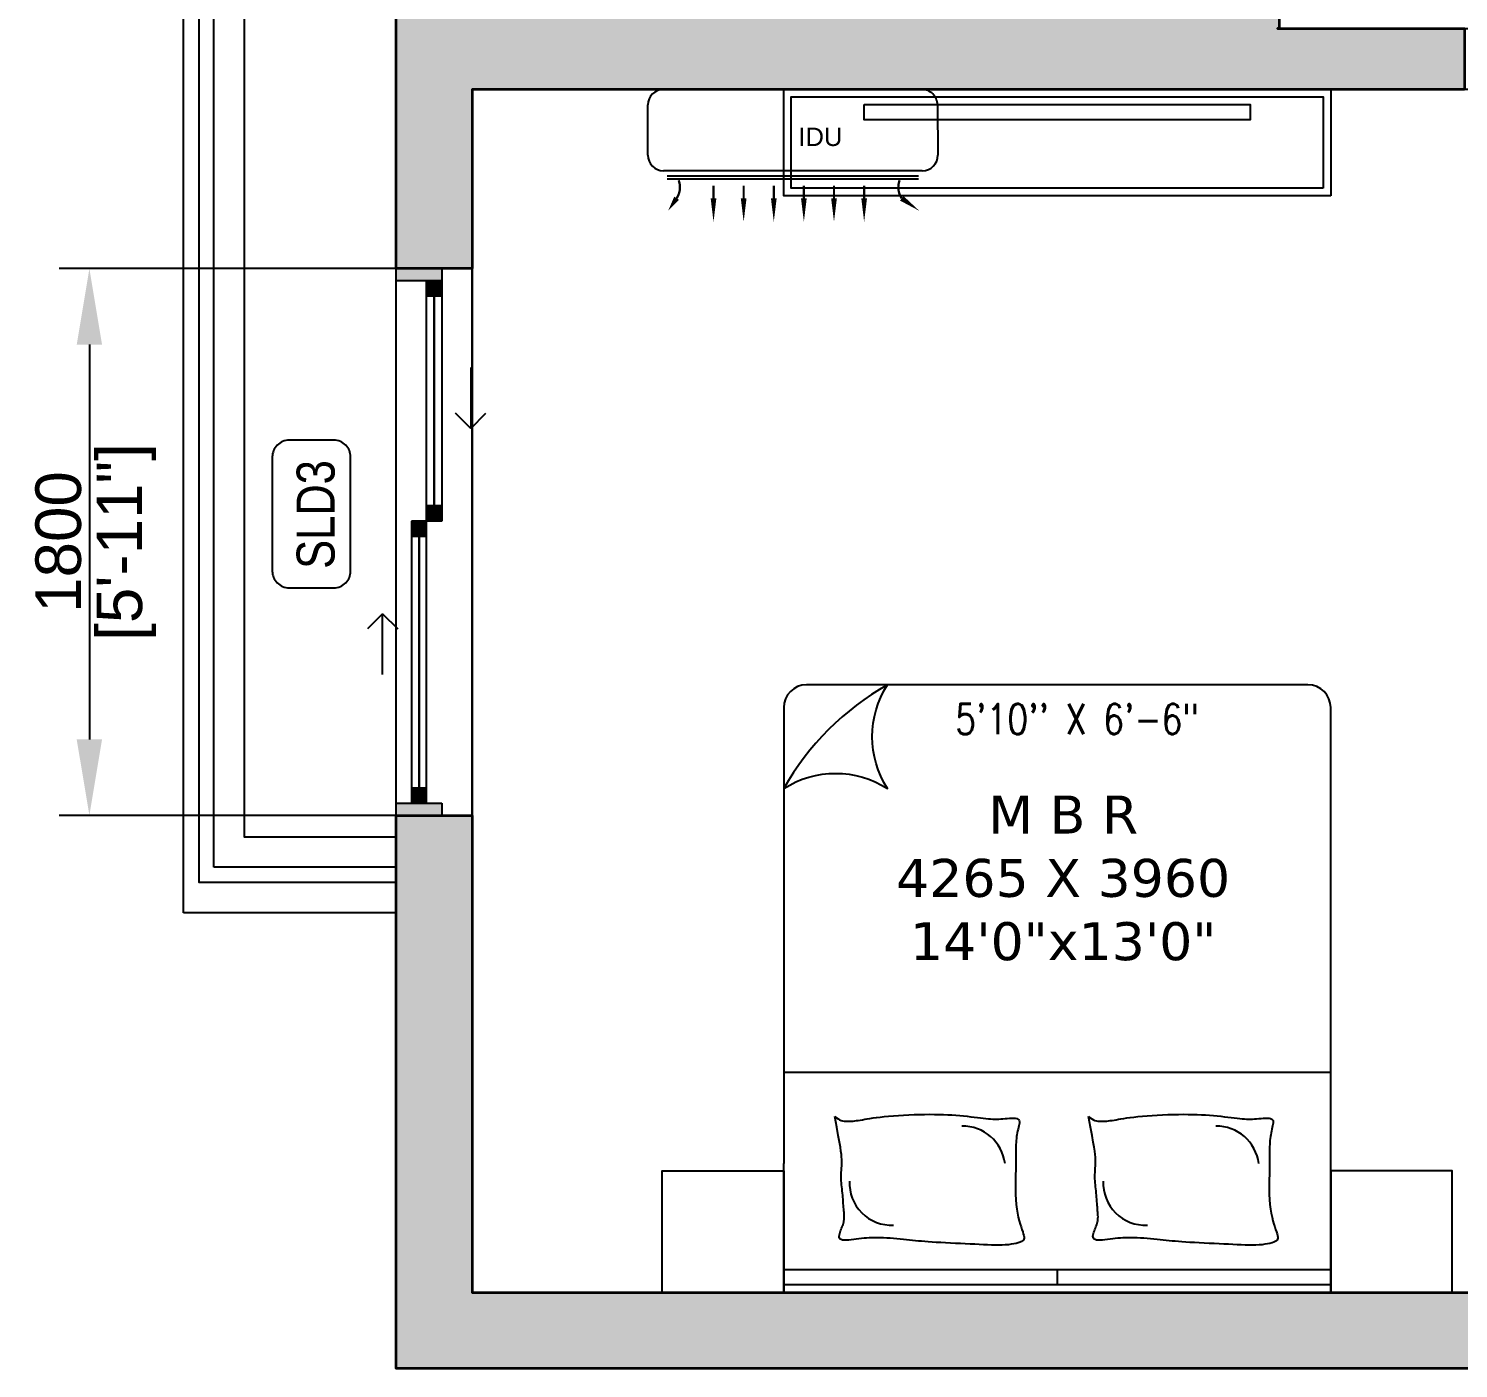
# Model space of a CAD drawing. Header units: millimetres. Extents: x 94643 to 134206, y 115494 to 180803.
# Drawn here: x 99201 to 103906, y 159468 to 163878 of the extents above; entities that cross this region are included whole.
import ezdxf
from ezdxf.enums import TextEntityAlignment as Align

# ---------------------------------------------------------------- set-up
doc = ezdxf.new("R2010")
doc.units = ezdxf.units.MM
for name, color, linetype in [('A-AC', 252, 'Continuous'), ('A-Bed Furniture', 253, 'Continuous'), ('A-Bed Side Table', 253, 'Continuous'), ('A-Dimensions', 4, 'Continuous'), ('A-Door', 11, 'Continuous'), ('A-Elevation 10', 8, 'Continuous'), ('A-Furniture', 8, 'Continuous'), ('A-Hatch', 252, 'Continuous'), ('A-Railing', 6, 'Continuous'), ('A-Room Boundary', 44, 'Continuous'), ('A-Sofa Center  Table', 253, 'Continuous'), ('A-Text Main', 44, 'Continuous'), ('A-TV', 253, 'Continuous'), ('A-TV Unit', 252, 'Continuous')]:
    doc.layers.add(name, color=color, linetype=linetype)
doc.layers.add('A-Wall', color=240, linetype='Continuous', lineweight=35)
doc.styles.add('2024-08-29_TOWER-A$0$simplex-0.8', font='simplex.shx', dxfattribs={"width": 0.8})
doc.styles.add('3.5BHK EAST_UN-1$0$grid_text', font='verdana.ttf')
doc.styles.add('3BHK  WEST_UN-2$0$2024-08-30_TOWER-C$0$simplex-0.8', font='simplex.shx', dxfattribs={"width": 0.8})
doc.styles.add('3BHK  WEST_UN-2$0$AMISH', font='arial.ttf')
doc.styles.add('ARIAL', font='ARIALN.TTF')
doc.styles.add('S', font='arial.ttf', dxfattribs={"height": 150})
doc.dimstyles.new('DIMSMALL', dxfattribs={"dimtxt": 150, "dimasz": 250, "dimexe": 100, "dimexo": 100, "dimgap": 25, "dimtad": 1, "dimdec": 0, "dimzin": 0, "dimdsep": 46, "dimtxsty": 'S', "dimcen": 0, "dimdle": 100, "dimclrd": 8, "dimclre": 8, "dimclrt": 256, "dimazin": 0, "dimtfac": 1, "dimtdec": 0, "dimtix": 1, "dimtmove": 0, "dimatfit": 3, "dimldrblk": '12_DatumFilled', "dimfxl": 1, "dimtolj": 1, "dimtzin": 0, "dimlwd": -1, "dimlwe": -1, "dimarcsym": 1})

# ---------------------------------------------------------------- blocks, each defined once
blk = doc.blocks.new('*D168')
at = {"layer": 'A-Dimensions', "color": 8, "transparency": 16777216}
for p, q in [((100560.7, 163087.7), (99301, 163087.7)), ((99401, 162837.7), (99401, 161537.7)), ((100560.7, 161287.7), (99301, 161287.7))]:
    blk.add_line(p, q, dxfattribs=at)
for points in [[(99359.3, 162837.7), (99442.6, 162837.7), (99401, 163087.7)], [(99359.3, 161537.7), (99442.6, 161537.7), (99401, 161287.7)]]:
    blk.add_solid(points, dxfattribs=at)
at = {"layer": 'Defpoints', "color": 0, "transparency": 16777216}
for p in [(100660.7, 163087.7), (99401, 161287.7), (100660.7, 161287.7)]:
    blk.add_point(p, dxfattribs=at)
at = {"layer": 'A-Dimensions', "lineweight": 30, "transparency": 16777216, "char_height": 150, "attachment_point": 5, "rotation": 90, "style": 'S'}
for s, insert in [('\\A1;[5\'-11"]', (99522.1, 162187.7)), ('\\A1;1800', (99299.4, 162187.7))]:
    blk.add_mtext(s, dxfattribs=dict(at, insert=insert))
blk = doc.blocks.new('12_DatumFilled')
at = {"color": 8, "linetype": 'ByBlock'}
blk.add_solid([(0, 0.577), (-1, 0), (0, -0.577)], dxfattribs=at)
blk = doc.blocks.new('3BHK  WEST_UN-2$0$2024-08-30_TOWER-C$0$king size bed')
at = {"layer": 'A-Bed Furniture'}
for p, q in [((0.825, 2), (-0.825, 2)), ((-0.9, 1.925), (-0.9, 0.425)), ((0.9, 0), (0.9, 1.925)), ((-0.9, 0.725), (0.9, 0.725)), ((-0.9, 0), (-0.9, 0.425)), ((0.9, 0.075), (-0.9, 0.075)), ((0, 0.075), (0, 0.025)), ((0, 0.075), (0, 0.075))]:
    blk.add_line(p, q, dxfattribs=at)
blk.add_lwpolyline([(-0.9, 1.6586, -0.292894), (-0.5586, 1.6586, -0.292894), (-0.5586, 2, 0.136668)], format="xyb", close=True, dxfattribs=at)
for points in [[(-0.7317, 0.5787), (-0.7264, 0.5744), (-0.7213, 0.571), (-0.7162, 0.5684), (-0.7111, 0.5664), (-0.7061, 0.5651), (-0.7012, 0.5642), (-0.6963, 0.5637), (-0.6914, 0.5635), (-0.6866, 0.5634), (-0.6818, 0.5635), (-0.6768, 0.5638), (-0.6717, 0.5642), (-0.6663, 0.5648), (-0.6607, 0.5656), (-0.6547, 0.5665), (-0.6482, 0.5675), (-0.6412, 0.5687), (-0.6335, 0.5701), (-0.6252, 0.5715), (-0.6161, 0.573), (-0.606, 0.5745), (-0.595, 0.576), (-0.5828, 0.5775), (-0.5695, 0.5789), (-0.5549, 0.5803), (-0.5392, 0.5815), (-0.5227, 0.5827), (-0.5057, 0.5837), (-0.4883, 0.5846), (-0.4708, 0.5853), (-0.4535, 0.5858), (-0.4365, 0.5862), (-0.4202, 0.5864), (-0.4044, 0.5863), (-0.3893, 0.5861), (-0.3746, 0.5857), (-0.3605, 0.5852), (-0.3468, 0.5844), (-0.3335, 0.5835), (-0.3207, 0.5825), (-0.3082, 0.5813), (-0.2962, 0.58), (-0.2845, 0.5786), (-0.2734, 0.5772), (-0.2628, 0.5759), (-0.2528, 0.5746), (-0.2434, 0.5735), (-0.2347, 0.5725), (-0.2266, 0.5718), (-0.2191, 0.5712), (-0.2121, 0.5708), (-0.2053, 0.5707), (-0.1987, 0.5707), (-0.1922, 0.5708), (-0.1856, 0.5712), (-0.1788, 0.5716), (-0.1717, 0.5722), (-0.1644, 0.5728), (-0.1572, 0.5733), (-0.1503, 0.5736), (-0.1438, 0.5737), (-0.138, 0.5733), (-0.1331, 0.5723), (-0.1292, 0.5707), (-0.1265, 0.5684), (-0.125, 0.5655), (-0.1243, 0.5619), (-0.1245, 0.5577), (-0.1252, 0.5531), (-0.1263, 0.5481), (-0.1276, 0.5428), (-0.129, 0.5372), (-0.1303, 0.5313), (-0.1315, 0.5253), (-0.1326, 0.5192), (-0.1336, 0.5129), (-0.1344, 0.5065), (-0.135, 0.5), (-0.1355, 0.4935), (-0.1359, 0.4869), (-0.1361, 0.4802), (-0.1362, 0.4734), (-0.1361, 0.4661), (-0.1361, 0.4583), (-0.136, 0.4496), (-0.136, 0.4399), (-0.1361, 0.4291), (-0.1363, 0.4169), (-0.1366, 0.4031), (-0.137, 0.3881), (-0.1373, 0.3722), (-0.1376, 0.3556), (-0.1376, 0.3388), (-0.1372, 0.322), (-0.1365, 0.3055), (-0.1352, 0.2896), (-0.1333, 0.2747), (-0.1309, 0.2608), (-0.1281, 0.248), (-0.1252, 0.2361), (-0.1221, 0.2253), (-0.1191, 0.2155), (-0.1163, 0.2068), (-0.1137, 0.1992), (-0.1117, 0.1927), (-0.1101, 0.1871), (-0.1093, 0.1824), (-0.1091, 0.1785), (-0.1097, 0.1751), (-0.1113, 0.1723), (-0.1138, 0.1697), (-0.1175, 0.1675), (-0.1222, 0.1653), (-0.1281, 0.1633), (-0.135, 0.1615), (-0.1427, 0.1599), (-0.1514, 0.1585), (-0.1607, 0.1573), (-0.1708, 0.1564), (-0.1814, 0.1559), (-0.1926, 0.1556), (-0.2043, 0.1557), (-0.2165, 0.1559), (-0.2293, 0.1564), (-0.2427, 0.1571), (-0.2567, 0.1578), (-0.2713, 0.1586), (-0.2866, 0.1594), (-0.3025, 0.1602), (-0.3188, 0.1609), (-0.3353, 0.1617), (-0.3517, 0.1624), (-0.3678, 0.1632), (-0.3834, 0.164), (-0.3982, 0.1648), (-0.412, 0.1656), (-0.4246, 0.1665), (-0.4362, 0.1674), (-0.4469, 0.1684), (-0.457, 0.1694), (-0.4668, 0.1704), (-0.4763, 0.1715), (-0.486, 0.1725), (-0.4959, 0.1736), (-0.5062, 0.1747), (-0.517, 0.1757), (-0.5279, 0.1767), (-0.539, 0.1776), (-0.5501, 0.1784), (-0.561, 0.1791), (-0.5717, 0.1796), (-0.5819, 0.18), (-0.5916, 0.1802), (-0.6009, 0.1801), (-0.6099, 0.1799), (-0.6186, 0.1796), (-0.6271, 0.179), (-0.6355, 0.1783), (-0.6439, 0.1774), (-0.6524, 0.1765), (-0.6611, 0.1753), (-0.6697, 0.1742), (-0.6782, 0.1732), (-0.6862, 0.1724), (-0.6937, 0.1719), (-0.7004, 0.1719), (-0.7061, 0.1725), (-0.7107, 0.1738), (-0.714, 0.1758), (-0.7161, 0.1786), (-0.7172, 0.1819), (-0.7174, 0.1857), (-0.7169, 0.1898), (-0.7159, 0.1942), (-0.7145, 0.1987), (-0.7128, 0.2031), (-0.7112, 0.2074), (-0.7095, 0.2117), (-0.7078, 0.2158), (-0.7063, 0.2199), (-0.7048, 0.2239), (-0.7035, 0.228), (-0.7025, 0.2321), (-0.7017, 0.2362), (-0.7011, 0.2403), (-0.7009, 0.2446), (-0.7008, 0.249), (-0.701, 0.2536), (-0.7012, 0.2584), (-0.7016, 0.2634), (-0.7021, 0.2687), (-0.7025, 0.2744), (-0.703, 0.2803), (-0.7035, 0.2866), (-0.7039, 0.2931), (-0.7044, 0.2998), (-0.7049, 0.3066), (-0.7054, 0.3135), (-0.706, 0.3204), (-0.7066, 0.3273), (-0.7073, 0.3341), (-0.708, 0.3409), (-0.7088, 0.3476), (-0.7094, 0.3543), (-0.71, 0.361), (-0.7105, 0.3677), (-0.7108, 0.3745), (-0.7109, 0.3813), (-0.7108, 0.3882), (-0.7105, 0.3952), (-0.7101, 0.4023), (-0.7097, 0.4094), (-0.7093, 0.4165), (-0.7091, 0.4237), (-0.7089, 0.431), (-0.709, 0.4383), (-0.7094, 0.4457), (-0.7103, 0.4542), (-0.7116, 0.4646), (-0.7137, 0.4778), (-0.7166, 0.4949), (-0.7205, 0.5168), (-0.7255, 0.5444), (-0.7317, 0.5787)], [(0.1033, 0.5787), (0.1086, 0.5744), (0.1137, 0.571), (0.1188, 0.5684), (0.1239, 0.5664), (0.1289, 0.5651), (0.1338, 0.5642), (0.1387, 0.5637), (0.1436, 0.5635), (0.1484, 0.5634), (0.1532, 0.5635), (0.1582, 0.5638), (0.1633, 0.5642), (0.1687, 0.5648), (0.1743, 0.5656), (0.1803, 0.5665), (0.1868, 0.5675), (0.1938, 0.5687), (0.2015, 0.5701), (0.2098, 0.5715), (0.2189, 0.573), (0.229, 0.5745), (0.24, 0.576), (0.2522, 0.5775), (0.2655, 0.5789), (0.2801, 0.5803), (0.2958, 0.5815), (0.3123, 0.5827), (0.3293, 0.5837), (0.3467, 0.5846), (0.3642, 0.5853), (0.3815, 0.5858), (0.3985, 0.5862), (0.4148, 0.5864), (0.4306, 0.5863), (0.4457, 0.5861), (0.4604, 0.5857), (0.4745, 0.5852), (0.4882, 0.5844), (0.5015, 0.5835), (0.5143, 0.5825), (0.5268, 0.5813), (0.5388, 0.58), (0.5505, 0.5786), (0.5616, 0.5772), (0.5722, 0.5759), (0.5822, 0.5746), (0.5916, 0.5735), (0.6003, 0.5725), (0.6084, 0.5718), (0.6159, 0.5712), (0.6229, 0.5708), (0.6297, 0.5707), (0.6363, 0.5707), (0.6428, 0.5708), (0.6494, 0.5712), (0.6562, 0.5716), (0.6633, 0.5722), (0.6706, 0.5728), (0.6778, 0.5733), (0.6847, 0.5736), (0.6912, 0.5737), (0.697, 0.5733), (0.7019, 0.5723), (0.7058, 0.5707), (0.7085, 0.5684), (0.71, 0.5655), (0.7107, 0.5619), (0.7105, 0.5577), (0.7098, 0.5531), (0.7087, 0.5481), (0.7074, 0.5428), (0.706, 0.5372), (0.7047, 0.5313), (0.7035, 0.5253), (0.7024, 0.5192), (0.7014, 0.5129), (0.7006, 0.5065), (0.7, 0.5), (0.6995, 0.4935), (0.6991, 0.4869), (0.6989, 0.4802), (0.6988, 0.4734), (0.6989, 0.4661), (0.6989, 0.4583), (0.699, 0.4496), (0.699, 0.4399), (0.6989, 0.4291), (0.6987, 0.4169), (0.6984, 0.4031), (0.698, 0.3881), (0.6977, 0.3722), (0.6974, 0.3556), (0.6974, 0.3388), (0.6978, 0.322), (0.6985, 0.3055), (0.6998, 0.2896), (0.7017, 0.2747), (0.7041, 0.2608), (0.7069, 0.248), (0.7098, 0.2361), (0.7129, 0.2253), (0.7159, 0.2155), (0.7187, 0.2068), (0.7213, 0.1992), (0.7233, 0.1927), (0.7249, 0.1871), (0.7257, 0.1824), (0.7259, 0.1785), (0.7253, 0.1751), (0.7237, 0.1723), (0.7212, 0.1697), (0.7175, 0.1675), (0.7128, 0.1653), (0.7069, 0.1633), (0.7, 0.1615), (0.6923, 0.1599), (0.6836, 0.1585), (0.6743, 0.1573), (0.6642, 0.1564), (0.6536, 0.1559), (0.6424, 0.1556), (0.6307, 0.1557), (0.6185, 0.1559), (0.6057, 0.1564), (0.5923, 0.1571), (0.5783, 0.1578), (0.5637, 0.1586), (0.5484, 0.1594), (0.5325, 0.1602), (0.5162, 0.1609), (0.4997, 0.1617), (0.4833, 0.1624), (0.4672, 0.1632), (0.4516, 0.164), (0.4368, 0.1648), (0.423, 0.1656), (0.4104, 0.1665), (0.3988, 0.1674), (0.3881, 0.1684), (0.378, 0.1694), (0.3682, 0.1704), (0.3587, 0.1715), (0.349, 0.1725), (0.3391, 0.1736), (0.3288, 0.1747), (0.318, 0.1757), (0.3071, 0.1767), (0.296, 0.1776), (0.2849, 0.1784), (0.274, 0.1791), (0.2633, 0.1796), (0.2531, 0.18), (0.2434, 0.1802), (0.2341, 0.1801), (0.2251, 0.1799), (0.2164, 0.1796), (0.2079, 0.179), (0.1995, 0.1783), (0.1911, 0.1774), (0.1826, 0.1765), (0.1739, 0.1753), (0.1653, 0.1742), (0.1568, 0.1732), (0.1488, 0.1724), (0.1413, 0.1719), (0.1346, 0.1719), (0.1289, 0.1725), (0.1243, 0.1738), (0.121, 0.1758), (0.1189, 0.1786), (0.1178, 0.1819), (0.1176, 0.1857), (0.1181, 0.1898), (0.1191, 0.1942), (0.1205, 0.1987), (0.1222, 0.2031), (0.1238, 0.2074), (0.1255, 0.2117), (0.1272, 0.2158), (0.1287, 0.2199), (0.1302, 0.2239), (0.1315, 0.228), (0.1325, 0.2321), (0.1333, 0.2362), (0.1339, 0.2403), (0.1341, 0.2446), (0.1342, 0.249), (0.134, 0.2536), (0.1338, 0.2584), (0.1334, 0.2634), (0.1329, 0.2687), (0.1325, 0.2744), (0.132, 0.2803), (0.1315, 0.2866), (0.1311, 0.2931), (0.1306, 0.2998), (0.1301, 0.3066), (0.1296, 0.3135), (0.129, 0.3204), (0.1284, 0.3273), (0.1277, 0.3341), (0.127, 0.3409), (0.1262, 0.3476), (0.1256, 0.3543), (0.125, 0.361), (0.1245, 0.3677), (0.1242, 0.3745), (0.1241, 0.3813), (0.1242, 0.3882), (0.1245, 0.3952), (0.1249, 0.4023), (0.1253, 0.4094), (0.1257, 0.4165), (0.1259, 0.4237), (0.1261, 0.431), (0.126, 0.4383), (0.1256, 0.4457), (0.1247, 0.4542), (0.1234, 0.4646), (0.1213, 0.4778), (0.1184, 0.4949), (0.1145, 0.5168), (0.1095, 0.5444), (0.1033, 0.5787)], [(0.9, 0.025), (-0.9, 0.025)], [(-0.9, 0), (0.9, 0)]]:
    blk.add_lwpolyline(points, dxfattribs=at)
for centre, radius, start, end in [((-0.825, 1.925), 0.075, 90, 180), ((0.825, 1.925), 0.075, 360, 90), ((-0.3124, 0.406), 0.1418, 7.3413, 90.47), ((0.5226, 0.406), 0.1418, 7.3413, 90.47), ((-0.545, 0.3601), 0.1387, 177.3191, 272.6809), ((0.29, 0.3601), 0.1387, 177.3191, 272.6809)]:
    blk.add_arc(centre, radius, start, end, dxfattribs=at)
at = {"layer": 'A-Bed Furniture', "ltscale": 5, "insert": (-0.3357, 1.9373), "char_height": 0.1, "width": 1.163145, "attachment_point": 1, "style": '3BHK  WEST_UN-2$0$2024-08-30_TOWER-C$0$simplex-0.8'}
blk.add_mtext('5\'10\'\' X 6\'-6"', dxfattribs=at)
blk = doc.blocks.new('A$C0c9a3164')
at = {"layer": 'A-Door', "linetype": 'Continuous'}
for points in [[(0.1, 1800), (0.1, 1760), (150.1, 1760), (150.1, 1800)], [(150.1, 1760), (100.1, 1760), (100.1, 1710), (150.1, 1710)], [(100.1, 969.1), (150.1, 969.1), (150.1, 1019.1), (100.1, 1019.1)], [(50.1, 969.1), (50.1, 919.1), (100.1, 919.1), (100.1, 969.1)], [(100.1, 40), (100.1, 90), (50.1, 90), (50.1, 40)], [(0.1, 40), (0.1, 0), (150.1, 0), (150.1, 40)]]:
    blk.add_hatch(color=256, dxfattribs=at).paths.add_polyline_path(points)
for p, q in [((0.1, 1800), (150.1, 1800)), ((0.1, 0), (0.1, 1800)), ((0.1, 1800), (150.1, 1800)), ((0.1, 1760), (0.1, 1800)), ((0.1, 1800), (150.1, 1800)), ((0.1, 1800), (150.1, 1800)), ((150.1, 1800), (250.1, 1800)), ((150.1, 1800), (150.1, 1760)), ((150.1, 1800), (250.1, 1800)), ((250.1, 0), (250.1, 1800)), ((150.1, 1760), (0.1, 1760)), ((100.1, 1710), (100.1, 1760)), ((100.1, 1760), (150.1, 1760)), ((150.1, 1760), (150.1, 1710)), ((150.1, 1710), (100.1, 1710)), ((125.1, 1710), (125.1, 1019.1)), ((245.1, 1474.1), (245.1, 1274.1)), ((245.1, 1274.1), (195.1, 1324.1)), ((245.1, 1274.1), (295.1, 1324.1)), ((100.1, 969.1), (100.1, 1019.1)), ((100.1, 1019.1), (150.1, 1019.1)), ((150.1, 1019.1), (150.1, 969.1)), ((50.1, 969.1), (50.1, 919.1)), ((100.1, 969.1), (50.1, 969.1)), ((150.1, 969.1), (100.1, 969.1)), ((100.1, 919.1), (100.1, 969.1)), ((50.1, 919.1), (100.1, 919.1)), ((75.1, 90), (75.1, 919.1)), ((-44.9, 664.1), (-94.9, 614.1)), ((-44.9, 464.1), (-44.9, 664.1)), ((-44.9, 664.1), (5.1, 614.1)), ((100.1, 90), (50.1, 90)), ((50.1, 90), (50.1, 40)), ((100.1, 40), (100.1, 90)), ((0.1, 40), (150.1, 40)), ((0.1, 0), (0.1, 40)), ((0.1, 0), (150.1, 0)), ((150.1, 0), (0.1, 0)), ((0.1, 0), (150.1, 0)), ((0.1, 0), (150.1, 0)), ((50.1, 40), (100.1, 40)), ((150.1, 40), (150.1, 0)), ((150.1, 0), (250.1, 0)), ((150.1, 0), (250.1, 0))]:
    blk.add_line(p, q, dxfattribs=at)
at = {"layer": 'A-Door', "linetype": 'Continuous', "flags": 128}
for points in [[(125.1, 1710), (125.1, 1019.1), (100.1, 1019.1), (100.1, 1710)], [(150.1, 1710), (150.1, 1019.1), (125.1, 1019.1), (125.1, 1710)], [(75.1, 90), (75.1, 919.1), (50.1, 919.1), (50.1, 90)], [(100.1, 90), (100.1, 919.1), (75.1, 919.1), (75.1, 90)]]:
    blk.add_lwpolyline(points, close=True, dxfattribs=at)
blk = doc.blocks.new('2024-08-29_TOWER-A$0$WNTG')
at = {"layer": 'A-Text Main'}
blk.add_lwpolyline([(-187.8, 246.2), (187.8, 246.2, -0.414214), (242.8, 191.2), (242.8, 43.3, -0.414214), (187.8, -11.7), (-187.8, -11.7, -0.414214), (-242.8, 43.3), (-242.8, 191.2, -0.414214)], format="xyb", close=True, dxfattribs=at)
at = {"layer": 'A-Text Main', "style": '2024-08-29_TOWER-A$0$simplex-0.8', "width": 0.8}
blk.add_attdef('WNTG', text='', height=150, dxfattribs=at).set_placement((-1.6, 43), align=Align.CENTER)
blk = doc.blocks.new('A$Cc487e11b')
at = {"layer": 'A-Sofa Center  Table'}
blk.add_lwpolyline([(400, 400), (0, 400), (0, 0), (400, 0)], close=True, dxfattribs=at)
blk = doc.blocks.new('3BHK  WEST_UN-2$0$WALL MOUNTED SPLIT AC')
at = {"layer": 'A-AC'}
for p, q in [((18067.15, -8077.46), (18073.71, -8077.46)), ((18065.12, -8113.34), (18065.11, -8079.5)), ((18075.75, -8079.5), (18075.75, -8113.29)), ((18064.01, -8112.84, 0), (18064, -8079.99, 0)), ((18064.41, -8112.84, 0), (18064.41, -8079.99, 0)), ((18073.72, -8115.33), (18067.16, -8115.38))]:
    blk.add_line(p, q, dxfattribs=at)
at = {"layer": 'A-AC', "elevation": 0}
for points in [[(18059.86, -8080.11, 0, 0.75, 0), (18061.51, -8081.22, 0.75, 0.75, 0)], [(18058.43, -8086.05, 0, 0.75, 0), (18061.52, -8086.05, 0.75, 0.75, 0)], [(18058.44, -8089.99, 0, 0.75, 0), (18061.52, -8089.99, 0.75, 0.75, 0)], [(18058.44, -8093.93, 0, 0.75, 0), (18061.52, -8093.93, 0.75, 0.75, 0)], [(18058.44, -8097.86, 0, 0.75, 0), (18061.52, -8097.86, 0.75, 0.75, 0)], [(18058.44, -8101.8, 0, 0.75, 0), (18061.52, -8101.8, 0.75, 0.75, 0)], [(18058.44, -8105.74, 0, 0.75, 0), (18061.52, -8105.74, 0.75, 0.75, 0)], [(18059.87, -8112.95, 0, 0.75, 0), (18061.51, -8110.65, 0.75, 0.75, 0)]]:
    blk.add_lwpolyline(points, format="xyseb", dxfattribs=at)
at = {"layer": 'A-AC', "const_width": 0.3, "elevation": 0}
for points in [[(18061.51, -8081.22, 0.246742), (18063.87, -8081.49, -4.761831)], [(18061.51, -8110.65, -0.246742), (18063.87, -8110.38, 4.761831)]]:
    blk.add_lwpolyline(points, format="xyb", dxfattribs=at)
for points in [[(18061.52, -8086.05), (18063.17, -8086.05)], [(18061.52, -8089.99), (18063.17, -8089.99)], [(18061.52, -8093.93), (18063.17, -8093.93)], [(18061.52, -8097.86), (18063.17, -8097.86)], [(18061.52, -8101.8), (18063.17, -8101.8)], [(18061.52, -8105.74), (18063.17, -8105.74)]]:
    blk.add_lwpolyline(points, dxfattribs=at)
at = {"layer": 'A-AC'}
for centre, start, end in [((18067.15, -8079.5), 90.0082, 180.0082), ((18073.71, -8079.5), 0.0078, 90.0078), ((18067.16, -8113.34), 180.0082, 270.0082), ((18073.71, -8113.29), 270.0078, 0.0078)]:
    blk.add_arc(centre, 2.04, start, end, dxfattribs=at)
at = {"layer": 'A-AC', "style": '3BHK  WEST_UN-2$0$AMISH'}
blk.add_attdef('IDU', text='', height=2.4, rotation=90.0082, dxfattribs=at).set_placement((18070, -8096.33, 0), align=Align.MIDDLE_CENTER)
blk = doc.blocks.new('3.5BHK EAST-UN-5$0$2024-08-29_TOWER-A$0$TV FG')
at = {"layer": 'A-TV'}
blk.add_lwpolyline([(-635, -25), (635, -25), (635, -75), (-635, -75)], close=True, dxfattribs=at)
blk = doc.blocks.new('Unit-1')
at = {"layer": 'A-Hatch', "linetype": 'Continuous'}
h = blk.add_hatch(color=256, dxfattribs=at)
h.dxf.hatch_style = 1
h.paths.add_polyline_path([(3905, 15335.7), (4155, 15335.7), (4155, 16800.1), (2050.2, 16800.1), (2050.2, 16550.3), (3905, 16550.1)])
h.paths.add_polyline_path([(250, 15796), (250, 12295), (2905, 12295), (2905, 12045.7), (250, 12045.7), (250, 10820), (0, 10820), (0, 15796)])
h.paths.add_polyline_path([(5580, 12045.7), (5780, 12045.7), (5780, 16550.1), (6649.9, 16550.1), (6649.9, 16800.1), (5580, 16800.1)])
h.paths.add_polyline_path([(10800, 16550.1), (9999.9, 16550.1), (9999.9, 16800.1), (11050, 16800.1), (11050, 16550.1), (11050, 13495), (10800, 13495)])
h.paths.add_polyline_path([(6940, 12295), (6940, 12045.7), (10800, 12045.7), (10800, 11295.1), (11050, 11295.1), (11050, 12295)])
h.paths.add_polyline_path([(7140, 8082.6), (7140, 6370), (9610, 6370), (9610, 6420), (9810, 6420), (9810, 6370), (11050, 6370), (11050, 0), (10800, 0), (10800, 6170), (6940, 6170), (6940, 11045.7), (7140, 11045.7)])
h.paths.add_polyline_path([(10800, 10395.1), (11050, 10395.1), (11050, 8985.1), (10800, 8985.1)])
h.paths.add_polyline_path([(7310, 4410), (4515, 4410), (4515, 4210), (7110, 4210), (7110, 250), (6210, 250), (6210, 0), (7810, 0), (7810, 250), (7310, 250)])
h.paths.add_polyline_path([(3515, 4210), (2905, 4210), (250, 4210), (250, 3620.1), (0, 3620.1), (-0.1, 4460.1), (2905, 4460), (2905, 4410), (2900, 4410), (3515, 4410)])
h.paths.add_polyline_path([(249.9, 1820.1), (250, 250), (4515, 250), (4515, 2135), (4715, 2135), (4715, 250), (5460, 250), (5460, 0), (250, 0), (0, 0), (0, 250), (-0.1, 1820.1)])
at = {"layer": 'A-Elevation 10'}
blk.add_lwpolyline([(-700, 1500.1), (-700, 11120.1), (0, 11120.1), (0, 10870.1), (-500, 10870.1), (-500, 1750.1), (0, 1750.1), (0, 1500.1), (-700, 1500.1)], dxfattribs=at)
at = {"layer": 'A-Railing'}
blk.add_lwpolyline([(-600, 1650.1), (-600, 10970.1), (0, 10970.1), (0, 11020.1), (-650, 11020.1), (-650, 1600.1), (0, 1600.1), (0, 1650.1), (-600, 1650.1)], dxfattribs=at)
at = {"layer": 'A-Room Boundary', "linetype": 'Continuous'}
for points in [[(2905, 4410), (6940, 4410), (6940, 12045.7), (2905, 12045.7)], [(250, 250), (4515, 250), (4515, 4210), (250, 4210)]]:
    blk.add_lwpolyline(points, close=True, dxfattribs=at)
at = {"layer": 'A-TV Unit', "ltscale": 600}
for points in [[(3075, 3860), (1275, 3860), (1275, 4210), (3075, 4210)], [(3050, 3885), (1300, 3885), (1300, 4185), (3050, 4185)]]:
    blk.add_lwpolyline(points, close=True, dxfattribs=at)
at = {"layer": 'A-Wall'}
for points in [[(3515, 4210), (2905, 4210), (250, 4210), (250, 3620.1), (0, 3620.1), (-0.1, 4460.1), (2905, 4460), (2905, 4410), (2900, 4410), (3515, 4410)], [(249.9, 1820.1), (250, 250), (4515, 250), (4515, 2135), (4715, 2135), (4715, 250), (5460, 250), (5460, 0), (250, 0), (0, 0), (0, 250), (-0.1, 1820.1)]]:
    blk.add_lwpolyline(points, close=True, dxfattribs=at)
at = {"layer": 'A-AC'}
ref = blk.add_blockref('3BHK  WEST_UN-2$0$WALL MOUNTED SPLIT AC', (-202499.8, -450796.8), dxfattribs=dict(at, xscale=25.17221723757713, yscale=25.17221723757713, zscale=25.17221723757713, rotation=89.99999999999999))
ref.add_attrib('IDU', 'IDU', dxfattribs={"layer": 'A-Furniture', "height": 60.41, "rotation": 0.0082, "style": '3BHK  WEST_UN-2$0$AMISH'}).set_placement((1395.6, 4053.8, 0), align=Align.MIDDLE_CENTER)
at = {"layer": 'A-Bed Furniture', "ltscale": 600, "xscale": 1000, "yscale": 1000, "zscale": 1000}
blk.add_blockref('3BHK  WEST_UN-2$0$2024-08-30_TOWER-C$0$king size bed', (2175, 250), dxfattribs=at)
at = {"layer": 'A-Bed Side Table', "linetype": 'Continuous', "xscale": -1, "rotation": 180}
blk.add_blockref('A$Cc487e11b', (875, 650), dxfattribs=at)
at = {"layer": 'A-Bed Side Table', "linetype": 'Continuous', "rotation": 180}
blk.add_blockref('A$Cc487e11b', (3475, 650), dxfattribs=at)
at = {"layer": 'A-Door', "linetype": 'Continuous'}
blk.add_blockref('A$C0c9a3164', (-0.1, 1820.1), dxfattribs=at)
at = {"layer": 'A-Text Main'}
ref = blk.add_blockref('2024-08-29_TOWER-A$0$WNTG', (-396.2, 2812.3), dxfattribs=dict(at, xscale=-1, rotation=270))
ref.add_attrib('WNTG', 'SLD3', dxfattribs={"height": 125, "rotation": 90, "style": 'ARIAL'}).set_placement((-202.8, 2810.7), align=Align.CENTER)
at = {"layer": 'A-TV', "ltscale": 600}
blk.add_blockref('3.5BHK EAST-UN-5$0$2024-08-29_TOWER-A$0$TV FG', (2175, 4185), dxfattribs=at)
at = {"layer": 'A-Text Main', "linetype": 'Continuous', "insert": (2194.4, 1613.5), "char_height": 125, "width": 1167.553, "attachment_point": 5, "style": '3.5BHK EAST_UN-1$0$grid_text'}
blk.add_mtext('M B R\\P4265 X 3960\\P14\'0"x13\'0"', dxfattribs=at)

msp = doc.modelspace()

# ---------------------------------------------------------------- dimensions: what is measured, and where the dimension line sits
at = {"layer": 'A-Dimensions', "lineweight": 30}
dim = msp.add_linear_dim(base=(99401, 161287.7), p1=(100660.7, 163087.7), p2=(100660.7, 161287.7), angle=90, dimstyle='DIMSMALL', override={"dimpost": '\\X'}, dxfattribs=at)
dim.commit()
dim.dimension.update_dxf_attribs({"geometry": '*D168', "text_midpoint": (99401, 162187.7)})

# ---------------------------------------------------------------- next in the draw order: block references
at = {"linetype": 'Continuous'}
msp.add_blockref('Unit-1', (100410.7, 159467.6), dxfattribs=at)

doc.saveas('drawing.dxf')
